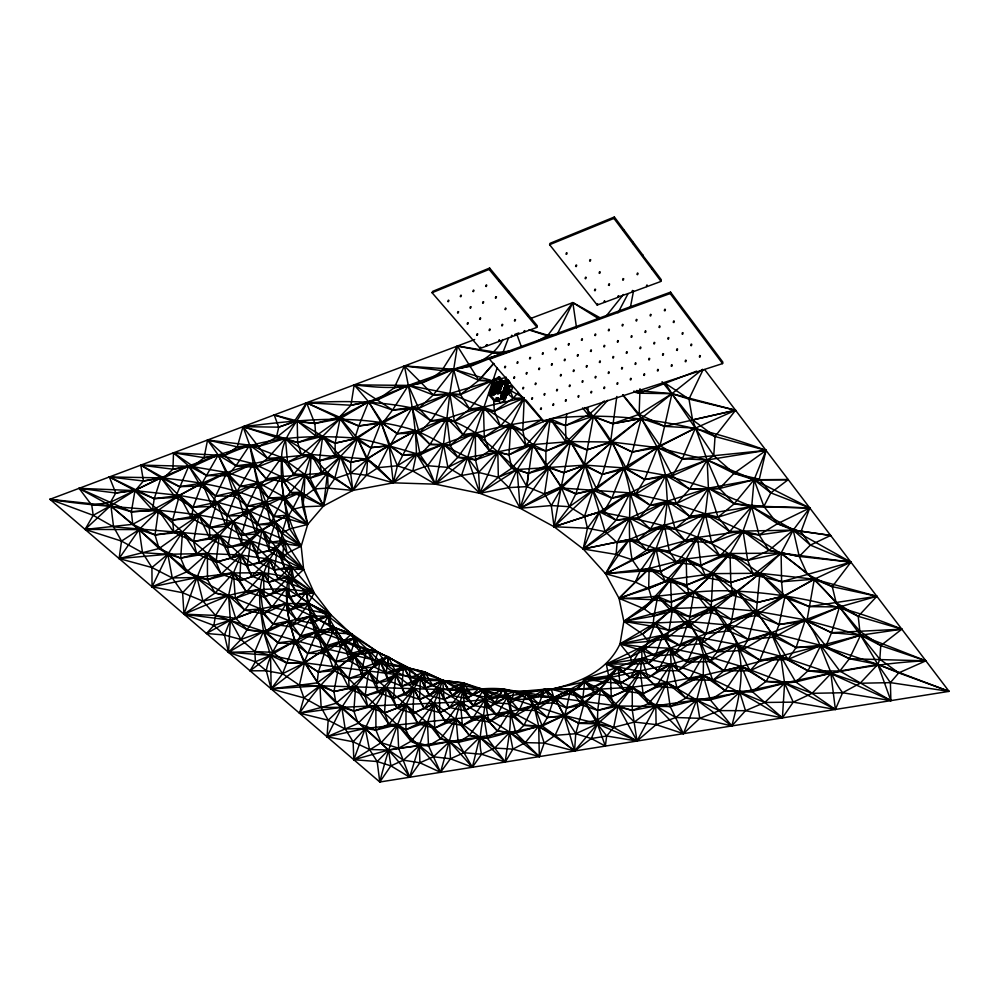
<?xml version="1.0" encoding="UTF-8"?>
<svg xmlns="http://www.w3.org/2000/svg" width="999" height="999" viewBox="0 0 999 999"><rect width="100%" height="100%" fill="white"/><g stroke="black" fill="none" stroke-linecap="round" stroke-linejoin="round"><path stroke-width="1.5" d="M507.817 380.669L507.367 379.732L507.992 380.582M702.572 369.305L671.94 393.681L639.123 414.335L640.009 388.736M506.568 379.608L506.231 378.621M506.443 379.233L506.755 378.621M474.662 339.548L49.95 499.3L379.795 782.005L949.05 691.358L850.898 562.125L814.31 579.208L756.305 611.126L727.309 624.962L670.179 648.264L617.981 667.057C599.65 695.379 570.079 714.972 538.698 726.161L525.312 742.632L512.899 749.125L505.282 762.012L494.717 748.076L395.691 674.837L379.932 661.288L330.819 614.647L314.198 592.931L303.659 569.48L291.258 566.445L269.231 559.103L240.971 555.032L207.417 553.533L167.807 554.27L142.532 552.709L121.516 541.096L113.574 526.86L110.489 502.247L115.759 492.994L109.353 476.96L143.444 480.994L163.686 477.897L172.939 469.205L173.514 452.822L224.55 455.532C265.634 435.751 312.799 434.827 357.455 438.236C378.646 442.732 399.45 448.676 420.192 454.845C458.404 435.539 500.237 424.862 542.619 419.88M500.749 385.464L501.573 385.152L500.949 385.189M524.15 399.55L522.789 430.332L525.861 445.392L545.891 451.098L570.454 441.558L611.95 442.045L657.429 447.627L707.142 459.977L754.07 479.757L809.764 507.954L850.898 562.125L832.267 586.663L836.151 602.634L860.589 635.214L879.819 659.228L898.738 672.889L949.05 691.358L890.396 682.629L860.127 683.254L780.818 656.318L737.062 644.617L698.351 637.3L662.986 635.089L620.017 643.88C607.454 671.003 578.896 683.179 551.298 689.198C515.059 694.342 478.384 690.521 443.281 680.531L304.52 662.837L254.845 651.585L228.534 652.347L224.438 635.014L213.848 625.436L183.978 614.16L182.617 592.719L172.29 577.934L167.807 554.27L110.577 505.769L79.083 488.336L134.965 490.621L179.433 495.429L216.92 502.172L248.726 510.651L275.412 522.215L301.174 546.191L303.659 569.48L293.793 578.433L291.596 584.652L297.64 594.842L308.466 603.109L330.819 614.647L329.395 625.898L332.455 632.792L343.444 641.37L355.806 646.615L377.972 652.072L409.215 668.106L443.281 680.531L460.202 690.646L471.965 695.017L487.899 697.377L498.876 696.49L513.711 691.92L544.517 689.285L577.11 689.56L592.132 687.787L605.394 682.105L610.551 677.434L671.141 664.073L703.596 655.082L771.153 632.779L839.497 606.98L876.86 596.291L814.31 579.208L759.889 573.264L712.986 573.638L670.541 579.457L619.03 598.314L605.544 573.726L583.229 548.988L554.07 526.748L520.142 508.266L479.782 493.306L435.352 484.165L393.281 482.829L352.872 490.409L328.097 488.124L314.548 488.923L304.021 496.703L302.734 506.855L307.704 524.425L301.174 546.191L287.088 553.221L282.105 558.616L284.815 568.968L293.793 578.433L314.198 592.931L308.466 603.109L308.928 609.752L317.632 619.218L329.395 625.898L351.66 633.903L377.972 652.072L409.215 668.106L424.687 671.965L443.281 680.531L463.274 682.904L564.185 715.509L613.686 727.384L637.037 741.033L656.093 724.612L675.848 717.519L696.703 699.962C773.426 688.761 848.114 664.023 925.873 660.839L860.589 635.214L805.331 619.88L756.305 611.126L712.674 607.205L672.664 608.466L623.863 621.378L620.017 643.88L630.594 656.917L631.868 664.023L622.439 671.827L608.628 675.873L584.115 679.07C569.005 709.09 528.471 694.53 503.234 689.06C484.777 686.8 466.558 691.758 448.189 689.884C432.892 687.474 419.717 679.27 409.215 668.106L325.849 648.751L295.704 640.571L263.486 631.331L215.547 615.421L183.978 614.16C195.804 581.43 205.207 544.979 233.067 521.703C252.272 504.795 276.91 498.264 301.111 492.27L323.539 505.931L352.872 490.409L366.496 475.262L378.009 467.657L397.39 465.771L412.787 471.016L435.352 484.165L461.501 475.524L478.596 472.452L498.326 477.247L508.916 487.599L520.142 508.266L551.311 505.544L569.405 506.705L584.577 516.133L587.437 528.221L583.229 548.988L616.108 554.457L632.205 559.752L640.097 571.253L660.714 571.49L686.226 558.941L730.044 553.521L781.106 553.084L850.898 562.125L781.593 581.768L753.471 574.75C713.973 532.317 653.846 522.539 599.562 511.863L554.07 526.748L551.311 505.544L544.567 493.968L526.81 486.625L508.916 487.599L479.782 493.306L461.501 475.524L447.927 467.382L427.572 465.709L412.787 471.016L393.281 482.829L366.496 475.262L350.661 473.251L334.702 478.633L328.097 488.124L323.539 505.931L307.704 524.425L289.747 528.933L281.968 533.179L280.819 543.144L287.088 553.221L303.659 569.48L284.815 568.968L274.313 569.905L259.765 562.837L247.315 565.759L230.344 558.391L216.084 562.125L196.766 553.896L182.48 532.005L158.454 510.152L134.965 490.621L109.353 476.96L163.686 477.897L179.583 486.675L200.549 485.939L226.985 472.502L253.359 463.686L281.606 457.48L311.101 454.495L367.644 459.065L378.009 467.657L393.281 482.829L416.408 453.858L443.444 444.28L450.149 445.504L475.349 432.804L497.227 367.769M498.638 389.185L497.689 388.848M949.05 691.358L877.809 664.41L839.834 671.041L795.728 681.967L784.59 683.254L752.247 691.608L739.735 692.157L710.277 699.887L696.703 699.962L670.179 706.53L618.081 706.031L554.457 697.527L503.234 689.06L439.31 689.447L299.413 685.189L282.555 673.726L266.296 670.766L255.407 661.775L228.534 652.347L230.357 620.192L228.584 595.579L233.454 572.964L240.971 555.032L250.687 540.896L262.088 529.72L287.512 515.084L307.704 524.425L301.111 492.27L304.97 474.6L311.101 454.495L322.677 436.326L340.06 418.731L368.594 401.81L408.404 385.402L453.546 369.218L511.413 350.811M496.353 382.929L492.37 380.769L449.837 393.581L412.162 407.405L381.019 422.352L357.455 438.236L335.127 443.181L322.677 436.326L297.677 442.495L285.427 438.524L258.991 446.303L207.555 440.01L218.194 454.97L236.938 491.346L248.726 510.651L262.088 529.72L291.258 566.445C277.572 607.467 295.754 652.572 319.88 685.764L341.808 707.317L388.549 750.037L403.459 760.177L419.917 762.786L440.509 772.327L450.462 758.765L463.986 752.734L481.53 754.22L494.717 748.076L512.899 749.125L539.323 756.593L544.205 743.081L555.094 735.351L575.749 733.716L591.321 738.536L605.332 746.091L606.693 736.013L613.686 727.384L634.365 722.052L656.093 724.612L683.391 733.653L699.775 718.331L719.342 710.614L745.504 710.689L782.417 717.881L784.59 683.254L780.818 656.318L771.153 632.779L756.305 611.126L736.8 591.208L712.986 573.638L686.226 558.941L629.395 539.485L583.229 548.988L599.562 511.863L630.069 492.882L665.671 475.312L707.142 459.977L766.046 450.399L809.764 507.954L800.973 531.818L810.389 545.104L850.898 562.125L799.25 556.431L769.018 550.362L743.019 531.093L705.356 513.861L667.332 501.186L630.069 492.882L561.625 488.036L544.567 493.968L520.142 508.266L517.132 469.53L550.187 418.743C623.651 410.015 697.302 424.762 766.046 450.399L759.302 479.17L770.816 492.869L809.764 507.954L793.231 530.107L781.106 553.084L759.889 573.264L733.004 595.354L711.051 601.236L689.435 596.016L670.541 579.457L649.138 568.468L605.544 573.726L616.108 554.457L629.395 539.485L664.397 525.187L675.112 528.733L685.314 540.846L711.638 542.757L743.019 531.093L793.231 530.107L830.669 535.452L810.389 545.104L799.25 556.431L769.018 550.362L747.689 560.327L720.004 556.081L697.564 537.462L656.043 548.688L646.54 550.287L632.205 559.752L605.544 573.726L635.352 582.042L648.676 588.498L652.097 599.675L644.143 608.841L623.863 621.378L619.03 598.314L649.138 568.468L664.397 525.187L667.332 501.186L665.671 475.312L657.429 447.627L639.123 414.335L612.674 423.726L588.386 415.01L582.579 407.917M703.084 369.755L688.973 399.076L692.582 419.867L707.142 459.977L708.416 488.161L705.356 513.861L697.564 537.462L686.226 558.941L657.679 596.615L623.863 621.378L655.169 622.964L670.179 648.264L671.141 664.073L666.695 682.579L655.806 705.831L637.037 741.033L597.414 723.838L579.145 723.388L564.185 715.509L542.282 726.011L509.64 732.367L449.587 741.558L428.509 745.729L419.343 745.529L388.549 750.037L369.48 749.475L353.134 741.782L327.048 736.787L328.172 720.217L321.178 707.454L319.88 685.764L304.52 662.837L286.438 662.861L270.542 655.319L228.534 652.347L240.921 639.485L260.339 608.978C257.093 583.354 266.096 558.041 284.565 540.197L265.697 502.01L258.516 482.804L253.359 463.686L249.7 445.229L243.032 426.673C300.162 419.905 359.39 412.637 415.309 430.606C436.251 438.561 454.27 453.134 475.499 459.965L497.839 451.898L532.754 444.58L570.454 441.558L586.888 449.912L611.962 442.045L671.94 393.681L735.564 410.252L715.047 436.501L713.761 455.706L733.99 473.389L754.07 479.757L788.273 479.62L770.816 492.869L763.873 506.393L751.71 506.63L689.822 516.446L675.112 528.733L650.349 529.07L629.645 518.069L616.058 520.192L599.562 511.863L554.07 526.748L561.288 486.588L532.754 444.58L510.814 424.675L483.429 407.192L449.837 393.569L408.404 385.402L354.183 384.865L350.961 405.232L339.41 417.132L314.872 423.476L294.33 421.403L274.201 414.935L278.721 427.16L276.386 437.487L258.991 446.303L237.3 446.878L207.555 440.01L204.083 457.667L193.207 466.371L172.939 469.205L140.809 465.122L143.444 480.994L135.901 489.822L110.577 505.769L93.194 515.322L85.09 529.42L121.516 541.096L139.123 529.595L158.454 510.152L179.433 495.429L202.322 483.104L226.985 472.502L258.516 482.804L284.141 497.015L307.704 524.425L286.838 518.656L273.901 516.383L263.399 506.805L258.516 482.804L281.181 476.623L327.51 472.789L352.872 490.409L367.644 459.065C413.973 425.986 468.781 408.579 524.213 398.014L497.839 451.898L479.782 493.306L467.582 457.642L475.349 432.804C425.075 401.461 363.973 399.425 306.556 402.784L294.33 421.403L278.721 427.16L243.032 426.673L237.3 446.878L224.55 455.532L204.083 457.667L173.514 452.822L188.774 465.984L227.347 516.008L226.024 526.261L241.383 535.089L255.906 534.053L275.412 522.215L281.968 533.179L301.174 546.191C286.501 519.143 279.62 488.199 281.606 457.48C281.843 435.964 299.3 421.865 306.556 402.784L350.961 405.232L377.497 399.85L408.404 385.402L421.778 383.129L453.546 369.218L470.279 366.383L502.647 353.309L508.603 337.712M510.951 390.821L524.225 398.014L494.343 411.138L483.429 407.192L462.937 434.64L450.149 445.504L429.932 444.43L419.318 432.917L415.309 430.606L389.148 445.766L370.579 447.689L357.455 438.236L340.534 456.468L327.51 472.789L323.539 505.931L304.021 496.703L301.111 492.27L281.181 476.623L253.359 463.686L227.497 475.749L206.818 475.611L193.207 466.371L140.809 465.122L161.039 477.797L219.268 535.689L240.971 555.032L263.524 572.739L273.851 592.157L289.073 597.327L297.64 594.842L314.198 592.931L288.848 576.972L263.524 572.739L233.454 572.964L215.11 593.006L183.978 614.16L230.357 620.192L247.49 630.007L263.486 631.331L278.134 642.819L295.442 643.98L307.63 653.334L323.326 653.508L335.764 661.663L349.65 661.001L362.187 668.081L374.375 667.095L386.263 672.901L403.509 666.87C443.456 693.206 485.876 715.496 525.312 742.632L544.205 743.081L574.55 750.986L575.749 733.716L584.49 701.935L570.566 689.585L551.298 689.198L538.661 696.553L528.758 699.35L512.3 699.325L498.876 696.49L463.274 682.904L442.782 680.419L424.687 671.965L403.509 666.87L388.324 656.705L289.46 620.953L228.584 595.579L186.538 571.952L167.807 554.27L159.078 548.538L139.123 529.595L110.577 505.769L49.95 499.3L93.194 515.322L113.574 526.86L219.268 535.689L250.687 540.896L277.335 549.263L303.659 569.48L284.565 540.197C211.751 504.72 127.972 512.412 49.95 499.3M584.952 407.542C608.154 430.557 624.575 460.551 630.069 492.882C630.182 515.197 627.559 537.712 632.205 559.752L656.043 548.688L676.773 562.649L700.923 565.359L720.004 556.081L730.044 553.521C759.115 570.666 785.202 592.682 805.331 619.88C823.213 641.57 825.811 670.541 842.594 692.744L890.871 700.611L890.396 682.629L877.809 664.41L860.589 635.214L859.864 631.268L858.216 616.333L876.86 596.291L832.267 586.663L814.31 579.208L781.593 581.768L759.889 573.264L730.793 582.504L706.118 577.534L700.923 565.359L686.226 558.941L649.138 568.468L619.03 598.314C658.566 598.738 697.177 588.423 736.8 591.208C793.693 593.793 849.287 607.442 901.835 629.17L880.756 645.604L879.819 659.228L877.809 664.41L860.127 683.254L842.594 692.744L812.137 693.318L741.433 666.495L703.596 655.082L670.179 648.264L641.745 646.915L620.017 643.88L655.169 622.964L694.068 591.558L712.986 573.638L730.044 553.521L743.019 531.093L751.71 506.63L754.07 479.757L766.046 450.399L704.695 369.593M366.496 475.262L367.644 459.065L357.455 438.236L339.41 417.132L306.556 402.784L314.872 423.476L315.771 436.026L335.127 443.181L357.455 438.236L366.621 458.928L378.009 467.657L389.148 445.766L381.019 422.352L368.594 401.81L354.183 384.865C383.841 388.224 417.619 391.87 441.858 370.567C465.334 369.58 491.121 361.513 502.909 339.535M616.108 554.457L617.095 542.594L629.645 518.069L667.332 501.186L708.416 488.161L754.07 479.757L788.273 479.62M506.118 380.482L505.993 381.318M566.72 413.648L565.496 425.549L566.046 442.207L586.888 449.912L610.589 441.895L641.221 418.419L664.572 426.361L695.354 428.146L715.047 436.501L766.046 450.399L733.99 473.389L719.542 488.523L689.597 489.173L665.671 475.312L623.975 467.932L585.152 465.122L517.132 469.53L511.8 468.219L497.839 451.898L475.349 432.804L462.924 434.64L446.903 418.244L449.837 393.581L457.405 346.029L502.647 353.321L493.219 352.922L457.405 346.029L441.858 370.567L404.395 365.971L394.155 387.924L377.497 399.85L350.961 405.232M842.594 692.744L835.389 709.452L784.59 683.254L764.847 702.459L745.504 710.689L731.805 725.948L719.342 710.614L696.703 699.962L655.806 705.831L632.33 710.451L618.081 706.031L597.739 710.389L582.167 705.132L566.633 707.891L553.271 702.784L553.733 697.302L551.298 689.198L582.38 697.539L595.392 693.743L611.276 696.74L624.725 691.133L643.094 693.618L656.031 686.475L677.035 688.011L689.26 679.62L712.786 680.294L724 670.829L860.589 635.214L901.835 629.17L858.216 616.333L839.497 606.98L809.265 606.605L782.966 596.828L759.889 573.264C724.3 603.533 682.379 624.475 641.745 646.915L641.932 658.528L640.347 671.415L632.205 687.237L632.33 710.451L637.037 741.033L606.693 736.013L591.321 738.536L574.55 750.986L555.094 735.351L538.698 726.161L523.951 725.349L513.361 716.895L496.865 715.421L488.349 707.754L473.189 705.544L466.146 698.526L452.734 695.691L448.189 689.884L443.281 680.531C423.813 681.031 402.197 679.108 387.375 664.997L388.324 656.705L374.687 661.151L361.65 653.621L355.806 646.615L351.66 633.903L328.072 616.221L263.524 572.739L239.785 580.756L221.116 574.138L207.417 553.533L182.48 532.005L173.701 532.13L155.02 534.915L139.123 529.595L85.09 529.42L110.577 505.769L131.356 511.775L158.454 510.152L172.602 520.042L191.646 518.319L198.714 515.384L216.92 502.172L236.938 491.346L258.516 482.804L268.669 498.101L283.903 499.85L301.111 492.27L302.734 506.855L292.27 509.54L286.838 518.656L289.747 528.933L301.174 546.191L280.819 543.144L268.856 542.507L255.906 534.053L248.726 510.651L227.347 516.008L212 506.393L193.032 507.255L175.474 497.352L161.039 477.797L143.444 480.994M636.475 390.547L671.94 393.681L688.973 399.076L735.564 410.252L695.354 428.146L657.429 447.627L632.28 452.023L611.95 442.045L585.152 465.122L561.625 488.036L520.142 508.266L526.81 486.625L532.754 444.58L525.849 445.392L508.978 454.807L489.572 450.686L475.349 432.804L457.804 457.355L447.927 467.382L435.352 484.165L416.408 453.858C415.996 424.188 410.439 394.93 404.395 365.971L453.546 369.218L492.37 380.769L495.829 383.691M394.155 387.924L408.404 385.402L433.316 394.942L449.837 393.581L454.395 421.466L462.937 434.64L484.29 437.137L500.437 426.186L510.826 424.687L525.861 445.392L550.187 418.743L570.454 441.558L548.476 467.682L526.81 486.625L528.321 473.376L545.879 465.796L570.454 441.558L607.754 400.274M616.82 396.478L610.589 441.895L632.28 452.023L660.014 445.666L695.354 428.146L713.761 455.706L766.046 450.399M759.302 479.17L733.99 473.389L707.142 459.977L682.354 458.803L660.014 445.666L641.221 418.419L612.674 423.726L593.456 416.171L565.496 425.549L550.187 418.743L545.891 451.098L545.891 465.796L548.476 467.682L563.661 472.702L585.152 465.122L602.347 474.313L626.423 468.631L660.014 445.666L664.56 426.361M443.281 680.531L432.817 685.564L425.124 688.074L412.362 683.691L410.139 677.634L409.215 668.106L387.375 664.997L377.972 652.072L355.582 637.812L286.376 603.558L260.177 589.435L233.454 572.964L196.99 577.522L172.29 577.934L151.935 567.519L119.106 558.566L121.516 541.096M478.796 688.673L483.991 689.385C488.536 711.251 475.999 732.492 481.53 754.22L505.282 762.012C507.817 738.398 516.333 710.938 503.234 689.06L487.899 697.377L478.796 688.673L471.965 695.017L466.146 698.526L462.812 689.447L463.274 682.904L448.189 689.884L442.782 680.419L425.124 688.074L420.329 677.647L424.687 671.965L432.817 685.564L442.782 680.419C488.049 701.298 535.164 719.63 574.55 750.986L597.414 723.838L618.081 706.031L632.205 687.237L666.695 682.579L703.234 675.386L741.433 666.495L749.924 670.779L766.033 681.455L784.59 683.254L793.231 702.135L835.389 709.452L830.893 673.651L808.004 670.816L780.818 656.318L759.814 660.189L749.924 670.779L724 670.829L709.477 661.575L703.596 655.082L698.351 637.3L688.398 621.49L657.679 596.615L652.097 599.675L619.03 598.314L648.676 588.498L670.541 579.457L686.788 584.989L706.118 577.534L712.986 573.638L730.793 582.504L759.889 573.264L755.993 615.484L779.058 624.512L806.842 621.166L839.497 606.98L859.864 631.268L880.756 645.604L925.873 660.839L898.738 672.889L890.396 682.629M213.848 625.436L235.752 618.393L244.68 610.139L260.339 608.978L263.299 613.786L273.251 624.2L290.197 626.71L300.512 635.976L315.834 637.474L326.548 645.741L340.222 646.59L343.444 641.37L351.66 633.903L334.84 627.672L317.033 631.405L295.704 640.571L272.939 652.322L254.845 651.585L240.921 639.485L224.438 635.014L206.493 633.478L213.848 625.436L215.547 615.421L228.584 595.579C256.693 587.499 285.776 587.2 314.198 592.931L291.258 566.445L274.313 569.905L269.231 559.103L250.687 540.896L233.067 521.703L216.92 502.172L193.032 507.255L179.433 495.429L154.246 498.663L134.965 490.621L115.759 492.994L79.083 488.336L91.796 505.269L93.194 515.322M858.216 616.333L836.151 602.634L814.31 579.208L781.106 553.084L747.689 560.327L730.044 553.521L706.118 577.534L686.226 558.941L676.773 562.649L660.714 571.49L649.138 568.468L648.676 588.498L670.541 579.457C699.999 591.595 725.336 614.635 737.062 644.617C745.754 671.503 738.748 699.55 731.805 725.948L699.775 718.331L675.848 717.519L655.806 705.831L648.538 703.571L643.094 693.618L632.205 687.237L600.411 689.085L544.517 689.285L526.848 693.131L513.711 691.92L512.3 699.325L509.015 703.858L495.042 702.747L487.899 697.377L483.991 689.385L471.965 695.017L463.274 682.904L452.734 695.691L444.006 699.462L429.632 695.554L419.617 699.475L404.995 694.592L393.444 698.338L378.309 692.357L365.11 695.791L349.225 688.561L333.928 691.558L319.88 685.764L271.166 688.885L266.296 670.766C269.343 652.272 282.517 638.086 289.46 620.953L311.176 616.021L328.072 616.221L330.819 614.647L269.231 559.103L247.315 565.759L240.971 555.032L216.084 562.125L207.417 553.533L196.766 553.896L180.682 558.116L167.807 554.27L119.106 558.566L139.123 529.595L142.532 552.709L151.935 567.519L152.048 586.8L182.617 592.719L202.984 601.136L215.547 615.421L235.752 618.393L260.339 608.978L286.376 603.558L308.566 603.521L330.819 614.647L317.632 619.218L311.526 623.164L296.74 620.204L288.199 611.026L286.376 603.558L271.878 607.217L263.299 613.786L244.68 610.139L228.584 595.579L215.11 593.006L167.807 554.27L151.935 567.519M630.419 307.168L633.553 290.821M830.669 535.452L793.231 530.107L759.103 534.927L743.019 531.093L697.564 537.462L685.314 540.846L664.397 525.187L637.924 540.359L617.095 542.594L605.182 531.655L587.437 528.221L554.07 526.748L569.405 506.705L623.975 467.932L657.429 447.627L682.354 458.803L713.761 455.706L707.142 459.977L672.352 475.799L665.671 475.312L635.539 494.28L611.85 498.101L596.565 488.823L585.152 465.122L570.454 441.558L566.033 442.207L545.891 451.098L532.754 444.58L508.978 454.807L497.839 451.898L467.582 457.642L435.352 484.165L443.444 444.28L446.903 418.244L454.395 421.466L483.429 407.192L500.437 426.186L522.789 430.332L548.813 419.318M412.787 471.016L416.408 453.858L402.535 455.107L389.148 445.766L366.621 458.928L350.786 462.275L335.152 455.382L322.677 436.326L297.202 420.941L274.201 414.935M639.123 414.335L664.572 426.361L671.94 393.681L665.234 383.291L639.51 393.219L633.766 392.07M479.782 493.306L498.326 477.247L511.8 468.219L532.754 444.58L545.891 465.796L563.661 472.702L585.152 465.122L575.861 493.868L569.405 506.705L561.625 488.036L548.476 467.682L528.309 473.376L517.132 469.53L479.782 493.306L478.596 472.452L467.582 457.642L457.804 457.355L450.149 445.504L446.903 418.244L419.318 432.917L397.377 433.691L381.019 422.352L366.621 458.928L393.281 482.829L397.39 465.771L415.309 430.606L429.932 444.43L443.444 444.28L457.804 457.355L475.499 459.965L489.572 450.686L510.814 424.675L522.789 430.332L542.245 419.393L527.222 401.573M506.293 394.543L506.605 395.504M506.855 395.379L506.543 394.493M731.805 725.948L696.703 699.962L685.851 698.151L677.035 688.011L666.695 682.579L648.538 703.571L632.33 710.451L613.786 705.831L611.276 696.74L600.411 689.085L582.167 705.132L584.577 681.842L584.115 679.07L605.394 682.105L608.628 675.873L606.318 664.023L641.932 658.528L658.029 670.591L678.134 670.716L687.175 662.175L703.596 655.082L703.234 675.386L696.703 699.962L683.391 733.653L655.806 705.831L632.205 687.237L610.551 677.434L584.577 681.842L554.457 697.527L533.953 705.232L496.865 715.421L485.039 699.637L473.189 705.544L462.812 689.447L452.734 695.691L442.782 680.419L439.31 689.447L429.632 695.554L420.329 677.647L412.362 683.691L401.898 686.188L388.249 680.631L386.263 672.901L388.324 656.705C367.382 667.307 354.333 688.323 341.808 707.317L345.192 728.933L353.134 741.782L353.808 759.715L377.172 761.525L390.884 765.846L409.665 777.247L419.917 762.786L433.466 756.792L450.462 758.765L472.365 767.257L479.72 737.274L487.4 738.261L509.64 732.367L515.846 733.079L538.698 726.161L533.953 705.232L526.848 693.131L485.039 699.637L460.414 701.947L341.808 707.317L321.178 707.454L299.513 713.186L303.908 697.889L299.413 685.189L304.52 662.837L325.849 648.751L342.819 640.534L355.582 637.812L361.65 653.621L377.972 652.072L374.687 661.151L374.375 667.095L388.324 656.705L395.654 671.553L409.215 668.106M722.552 363.586L722.901 362.187L670.554 292.158L489.997 357.879L489.498 359.203L543.331 421.528L722.552 363.586L670.154 293.544L670.554 292.158M422.664 679.957L424.687 671.965L410.139 677.634L403.509 666.87L395.654 671.553L386.263 672.901L379.932 661.288L362.187 668.081L362.412 676.498L376.348 683.104L388.249 680.631L395.691 674.837L403.509 666.87L412.362 683.691L424.687 671.965L425.124 688.074L429.632 695.554L442.782 680.419L444.006 699.462L449.6 707.529L464.972 710.701L472.065 719.305L488.836 721.852L510.039 711.263L523.951 725.349L542.282 726.011L555.094 735.351L564.185 715.509L554.457 697.527L544.517 689.285L528.758 699.35L513.711 691.92M700.012 357.08L700.374 355.681M699.375 356.893L699.737 355.494M685.177 361.576L685.551 360.177M685.826 361.75L686.188 360.364M690.759 345.529L691.133 344.131M691.408 345.716L691.783 344.318M622.614 394.817L641.221 418.419L632.28 452.023L626.423 468.631L644.68 479.52L672.352 475.799L689.597 489.173L719.542 488.523L754.07 479.757L770.816 492.869M682.055 334.028L682.429 332.63M682.704 334.215L683.079 332.817M671.178 366.183L671.553 364.81M671.815 366.371L672.19 364.985M676.548 350.299L676.922 348.913M677.197 350.487L677.572 349.101M119.106 558.566L159.078 548.538L180.682 558.116L207.417 553.533L233.454 572.964L246.416 591.995L264.086 597.065L273.851 592.157L286.101 588.573L289.073 597.327L306.318 592.295L308.566 603.521L317.632 619.218L328.072 616.221C342.732 643.568 362.674 667.732 386.213 687.911L375.874 705.469L365.272 728.458L369.48 749.475L377.172 761.525L379.795 782.005C388.811 745.729 401.111 709.877 420.329 677.647L401.898 686.188L404.995 694.592L413.848 688.948L424.15 708.453L439.81 712.624L460.414 701.947L462.812 689.447L444.006 699.462L439.31 689.447L419.617 699.475L420.329 677.647L404.995 694.592L395.691 674.837L376.348 683.104L378.309 692.357L386.213 687.911L395.691 674.837L401.898 686.188L403.509 666.87L388.249 680.631L379.932 661.288L362.412 676.498L348.626 678.533L334.278 670.691L318.369 672.052L304.058 662.724L295.704 640.571L278.134 642.819L266.233 632.292L263.486 631.331L240.921 639.485L230.357 620.192L206.493 633.478M663.161 355.207L663.548 353.821M667.819 338.911L668.206 337.512M668.468 339.098L668.855 337.699M673.251 322.39L673.638 321.004M673.9 322.577L674.288 321.191M657.354 370.741L657.729 369.368M657.979 370.929L658.366 369.555M662.524 355.02L662.911 353.634M664.997 310.814L665.396 309.428M643.693 375.249L644.093 373.876M648.676 359.677L649.063 358.304M644.33 375.437L644.717 374.063M653.771 343.718L654.158 342.345M649.313 359.865L649.7 358.479M658.99 327.385L659.377 325.986M654.407 343.906L654.807 342.532M664.335 310.627L664.735 309.24M659.64 327.572L660.027 326.186M640.534 348.663L640.933 347.29M645.554 332.492L645.966 331.106M650.711 315.909L651.111 314.523M630.219 379.695L630.619 378.321M635.002 364.273L635.401 362.899M630.844 379.87L631.243 378.509M639.897 348.476L640.297 347.103M644.917 332.305L645.317 330.919M635.626 364.46L636.026 363.087M650.049 315.721L650.461 314.335M314.198 592.931L278.122 578.808L269.231 559.103L259.765 562.837L257.267 553.034L250.687 540.896L242.095 545.129L227.56 547.452L210.14 538.911L209.291 527.784L198.714 515.384L182.48 532.005L167.807 554.27L152.048 586.8L186.538 571.952L207.417 553.533L207.467 579.732L215.11 593.006L235.352 598.376L246.416 591.995L260.177 589.435L264.086 597.065L271.878 607.217L288.199 611.026L295.542 605.869L308.566 603.521C321.541 679.545 400.262 713.498 440.509 772.327L460.414 701.947L439.81 712.624L434.078 703.583L439.31 689.447L449.6 707.529L462.812 689.447L464.972 710.701L485.039 699.637L488.349 707.754L507.554 696.59L519.193 710.264L535.139 710.414L547.377 717.507L564.435 716.221L579.145 723.388L597.015 720.341L618.081 706.031L634.365 722.052L655.806 705.831L656.093 724.612M616.907 384.078L617.32 382.717M621.503 368.806L621.902 367.445M626.198 353.171L626.61 351.798M631.018 337.163L631.43 335.776M635.951 320.741L636.363 319.368M646.765 285.14L646.241 286.888L632.492 291.983L632.904 290.597M617.532 384.265L617.931 382.904M622.127 368.993L622.539 367.632M626.835 353.359L627.247 351.985M631.668 337.337L632.067 335.964M636.613 320.929L637.012 319.555M647.24 285.277L646.828 286.663L660.764 281.506L661.288 279.757L652.459 267.944L652.047 269.343L660.876 281.144M604.383 388.599L604.795 387.237M224.438 635.014L230.357 620.192L260.339 608.978L263.486 631.331L270.542 655.319L271.166 688.885L303.908 697.889L319.88 685.764C347.565 718.556 386.725 739.972 409.665 777.247L419.343 745.529L434.078 703.583L445.629 722.052L462.4 725.524L483.753 715.696L510.039 711.263L513.361 716.895L533.953 705.232L547.377 717.507L564.185 715.509L575.749 733.716L597.414 723.838L597.739 710.389L600.411 689.085L584.577 681.842L551.298 689.198M636.975 274.5L637.399 273.102M632.442 290.459L631.917 292.195L618.044 297.065M643.156 255.507L642.732 256.893L651.673 268.843L652.085 267.445L642.819 255.482M622.04 325.699L622.464 324.325M617.307 341.945L617.732 340.584M637.649 274.688L638.061 273.301M612.687 357.804L613.099 356.443M608.179 373.289L608.591 371.928M603.758 388.411L604.17 387.063M622.689 325.886L623.114 324.513M617.944 342.133L618.369 340.759M613.311 357.992L613.736 356.631M608.791 373.476L609.215 372.115M608.316 330.594L608.741 329.233M603.771 346.678L604.195 345.317M608.953 330.781L609.378 329.42M599.338 362.387L599.762 361.026M604.407 346.865L604.832 345.504M595.017 377.722L595.429 376.361M599.962 362.562L600.387 361.201M590.784 392.694L591.196 391.346M595.629 377.897L596.053 376.548M591.396 392.882L591.808 391.521M622.627 279.92L623.051 278.534M618.306 295.704L617.782 297.427L604.383 302.397L604.82 301.024M623.289 280.107L623.713 278.721M618.344 297.227L618.768 295.841M505.407 393.681L504.495 398.201M582.017 382.093L582.442 380.744M586.788 367.083L587.212 365.734M577.959 396.928L578.384 395.579M582.629 382.267L583.054 380.919M578.571 397.103L578.995 395.754M609.128 285.464L609.565 284.078M604.358 300.886L603.833 302.597L597.202 305.057L549.612 244.68L550.099 243.306L614.373 216.995L623.826 229.645L623.388 231.044L613.923 218.394L614.373 216.995M594.755 335.427L595.192 334.066M590.409 351.361L590.834 350M595.392 335.614L595.829 334.253M586.163 366.908L586.588 365.547M591.033 351.536L591.47 350.174M608.466 285.277L608.903 283.891M569.78 386.588L570.217 385.239M565.297 401.099L565.721 399.762M565.896 401.273L566.333 399.937M597.202 305.057L597.639 303.684M581.381 340.197L581.818 338.848M582.005 340.384L582.454 339.023M577.21 355.969L577.647 354.608M577.834 356.156L578.271 354.795M573.151 371.366L573.588 370.017M573.763 371.541L574.2 370.192M569.18 386.401L569.605 385.065M599.75 273.364L600.199 271.978M594.492 290.559L594.942 289.173M595.142 290.746L595.591 289.373M553.384 405.407L553.821 404.071M599.088 273.164L599.537 271.79M564.185 360.527L564.635 359.178M564.81 360.701L565.247 359.353M560.289 375.774L560.739 374.425M560.914 375.949L561.351 374.6M556.493 390.671L556.93 389.335M557.105 390.846L557.542 389.51M552.784 405.232L553.221 403.896M568.169 344.917L568.618 343.556M543.331 421.528L543.768 420.192M568.793 345.092L569.243 343.743M590.259 261.114L590.721 259.74M541.021 409.478L541.458 408.154M585.089 278.559L585.551 277.185M585.751 278.758L586.213 277.385M551.935 365.197L552.385 363.861M543.968 394.88L544.418 393.544M544.567 395.055L545.017 393.718M589.597 260.926L590.047 259.553M540.422 409.303L540.859 407.979M555.119 349.563L555.581 348.214M555.744 349.75L556.206 348.389M551.323 365.022L551.773 363.673M461.501 475.524L467.582 457.642L447.927 467.382L443.444 444.28L427.572 465.709L435.352 484.165M535.064 384.428L535.514 383.092M575.586 266.433L576.048 265.06M535.664 384.603L536.126 383.266M576.248 266.621L576.71 265.247M531.593 399.038L532.042 397.714M532.192 399.213L532.642 397.889M542.245 354.158L542.707 352.809M542.869 354.333L543.319 352.984M538.611 369.468L539.073 368.119M539.223 369.642L539.685 368.306M522.677 388.673L523.139 387.337M523.276 388.848L523.738 387.512M529.52 358.691L529.994 357.355M565.958 254.158L566.445 252.784M530.144 358.866L530.606 357.53M566.633 254.345L567.107 252.984M526.061 373.851L526.523 372.515M526.673 374.026L527.135 372.689M508.866 392.008L511.263 391.183L512.412 387.924L510.464 385.664L507.405 386.725L506.943 388.074M506.118 390.971L505.744 391.758L506.268 389.985L509.315 388.936L510.464 385.664M496.128 384.24L495.329 383.316L492.757 384.215L488.898 394.892L494.817 401.635L504.52 398.326L507.929 388.698L498.838 378.321L499.425 376.685L503.558 381.868M516.958 363.161L517.432 361.838M517.569 363.349L518.044 362.013M498.401 400.412L500.362 402.647L504.557 401.223L507.667 392.42M513.661 378.184L514.135 376.86M514.273 378.359L514.735 377.035M501.111 397.427L502.622 396.903L500.661 395.891L501.211 397.115M524.837 330.706L524.363 332.055L536.75 327.46L537.3 325.786L528.321 314.91L527.834 316.258L536.825 327.135M502.572 393.956L505.307 385.801L502.31 393.656M502.859 393.856L505.332 386.188M505.032 388.736L504.308 387.45L503.259 390.547M508.054 380.02L509.802 382.742L505.169 384.54L503.459 382.155L508.229 379.957M505.756 387.537L503.409 388.112M503.496 394.605L505.319 390.047M499.962 390.534L502.734 382.767L500.137 389.335M502.909 381.818L504.745 381.056L506.131 377.16M497.814 397.714L496.116 397.827L496.878 398.876L498.389 398.351L497.839 397.652M500.187 390.859L502.722 383.179M505.169 384.54L509.702 383.029L507.667 380.681M524.4 330.582L523.851 332.242L511.613 336.775L512.1 335.439M496.378 391.995L497.402 387.562L497.065 386.8L495.966 387.187L496.665 385.227M504.557 367.595L505.032 366.258M505.169 367.769L505.644 366.433M497.989 393.531L496.803 392.507L497.152 391.521M496.053 391.62L495.679 390.497L497.714 389.797L499.388 385.127L498.888 384.278L500.462 383.117L501.148 384.228L499.6 385.377L498.888 384.278M493.981 389.248L493.369 388.561L492.107 392.058L497.939 390.035L500.462 383.117M499.575 383.429L500.112 383.978L501.061 381.306L502.035 382.167A1.548 0.737 -41.5 0 1 502.847 382.842L499.413 392.47L490.771 395.442M496.803 392.507L498.314 391.983L502.047 381.918A1.548 0.737 -41.5 0 0 501.236 381.243M496.878 398.876L497.152 398.077M498.301 383.404L497.14 382.068L495.229 382.742L493.706 386.963L494.343 389.198M493.918 387.212L492.869 387.724L492.195 386.613L493.768 385.464L494.305 386.151L495.329 383.316M498.813 383.441L494.967 379.021L497.852 377.709M494.667 394.031C492.769 395.379 494.58 396.416 492.569 393.968L493.806 390.534M495.005 387.375L495.754 385.277M496.041 385.114L497.14 382.068M492.994 393.057L491.97 391.783L494.006 391.084L496.166 385.077M496.253 385.364L497.24 382.642L499.15 381.98L499.95 382.904M492.569 393.968L494.43 392.457L491.483 393.469L492.032 394.093M496.241 391.833L494.942 391.358L495.966 387.187M499.001 383.229L498.039 383.566L496.503 389.847M495.304 391.87L499.05 381.406L500.974 380.731L499.163 384.603M498.176 384.69L499.15 381.98M514.41 320.829L514.897 319.48M495.254 382.729L493.156 380.319L493.743 378.696L495.017 378.521M515.047 321.004L515.534 319.668M494.967 379.021L497.927 382.142M511.663 335.314L511.113 336.963L499.025 341.446L499.512 340.11M491.97 391.783L493.706 386.963M491.483 393.469L493.768 385.464M494.243 385.851L495.005 384.627M502.285 325.824L502.772 324.488M499.075 339.985L498.526 341.633L486.6 346.054L487.087 344.717M505.282 762.012L479.72 737.274L458.141 742.407L449.587 741.558L398.638 748.226L388.549 750.037L353.808 759.715L365.272 728.458L483.753 715.696L497.44 731.056L515.846 733.079L539.323 756.593L538.698 726.161L544.205 743.081M504.932 309.465L505.419 308.129M505.556 309.653L506.056 308.304M501.66 325.649L502.147 324.313M489.685 330.582L490.184 329.258M486.163 345.929L486.65 344.593M486.6 344.905L486.101 346.228L480.194 348.426L432.08 292.719L432.629 291.396L489.622 268.057L499.225 279.683L498.713 281.031L489.11 269.405L489.622 268.057M480.194 348.426L480.694 347.103M489.06 330.407L489.56 329.071M495.342 297.977L495.841 296.641M495.966 298.164L496.478 296.815M477.247 335.289L477.747 333.953M479.557 319.243L480.069 317.907M480.182 319.43L480.694 318.094M476.635 335.102L477.135 333.778M482.567 302.997L483.079 301.661M483.191 303.184L483.703 301.848M485.639 286.363L486.151 285.027M486.276 286.551L486.788 285.202M467.12 324.038L467.632 322.714M467.732 324.225L468.256 322.889M469.955 307.954L470.467 306.631M470.579 308.142L471.091 306.805M472.852 291.483L473.376 290.147M473.489 291.671L474.013 290.334M457.505 312.849L458.029 311.526M458.116 313.037L458.641 311.713M460.227 296.541L460.764 295.217M460.864 296.728L461.388 295.392M504.12 397.327L505.494 392.157L506.843 390.459L506.318 391.121M505.494 396.79L505.806 397.752M460.202 690.646L463.274 682.904L466.146 698.526L483.991 689.385L495.042 702.747L507.554 696.59L513.361 716.895L519.193 710.264L526.848 693.131L539.023 703.945L553.271 702.784L570.566 689.585L582.38 697.539L600.411 689.085L618.081 706.031L637.037 741.033M447.777 301.536L448.314 300.212M448.401 301.723L448.938 300.399M591.321 738.536L597.414 723.838L584.49 701.935L566.633 707.891L564.435 716.221L554.457 697.527L539.023 703.945L535.139 710.414L526.848 693.131L512.3 699.325L503.234 689.06L495.042 702.747L488.349 707.754L483.991 689.385L473.189 705.544L464.972 710.701L460.414 701.947L445.629 722.052L434.702 728.134L417.882 723.701L405.931 729.682L388.773 724.2L375.874 705.469L367.794 706.543L353.833 711.051L341.808 707.317L299.513 713.186C317.207 687.712 337.974 662.05 366.933 649.05L377.972 652.072M635.352 582.042L640.097 571.253L656.043 548.688L669.342 551.261L697.564 537.462L711.638 542.757L720.004 556.081L743.019 531.093C779.595 550.087 813.636 574.637 839.497 606.98L831.555 632.679L825.948 646.241L796.103 647.527L774.4 637.125L771.153 632.779L727.309 624.962L688.398 621.49L655.169 622.964L642.569 634.015L620.017 643.88L643.019 650.849L655.207 655.906L674.05 654.457L698.351 637.3L717.369 651.86L741.733 650.461L771.153 632.779L820.791 645.379L877.809 664.41L898.738 672.889M508.916 487.599L517.132 469.53L497.839 451.898L489.572 450.686L475.349 432.804L475.499 459.965L478.596 472.452L497.839 451.898L498.326 477.247L517.132 469.53L526.81 486.625M497.639 400.237L497.952 401.198M557.28 334.19L572.852 302.61L600.711 318.144M440.509 772.327L433.466 756.792L419.343 745.529L411.051 741.246L405.931 729.682L397.552 724.65L375.924 730.094L365.272 728.458L327.048 736.787L341.808 707.317L328.172 720.217L299.513 713.186M618.006 312.799L627.984 293.831M498.876 696.49L503.234 689.06L509.015 703.858L519.193 710.264L533.953 705.232L542.282 726.011L547.377 717.507L554.457 697.527L566.633 707.891L570.566 689.585L553.733 697.302L544.517 689.285L538.661 696.553M266.296 670.766L250.062 670.816L255.407 661.775L254.845 651.585L263.486 631.331L289.46 620.953L300.512 635.976L295.442 643.98L289.46 620.953L273.251 624.2L266.233 632.292L247.49 630.007L235.752 618.393L228.584 595.579L202.984 601.136L196.99 577.522L152.048 586.8M551.311 505.544L561.625 488.036L575.861 493.868L593.031 490.259L596.565 488.823L623.975 467.932L626.423 468.631L611.962 442.045L610.589 441.895L593.456 416.171L588.386 415.01L565.496 425.549L545.154 420.167M504.707 398.114L504.408 397.177M506.031 397.664L505.769 396.753M505.506 395.879L505.194 394.942M493.756 387.412L493.081 387.05L493.956 386.875M379.795 782.005L390.884 765.846L403.459 760.177L419.343 745.529L419.917 762.786M782.417 717.881L764.847 702.459L739.735 692.157L725.137 690.596L712.786 680.294L703.234 675.386L689.26 679.62L671.141 664.073L648.026 678.034L630.307 677.447L622.439 671.827L606.318 664.023L631.868 664.023L641.932 658.528C693.019 665.596 739.497 690.484 782.417 717.881L793.231 702.135L812.137 693.318L830.893 673.651L890.871 700.611L877.809 664.41L849.387 658.741L820.791 645.379L796.103 647.527L771.153 632.779L748.151 639.447L728.533 630.906L705.881 633.791L688.136 626.972L672.664 608.466L653.97 615.971L623.863 621.378L642.569 634.015L648.339 641.47L665.846 639.01L688.398 621.49L705.881 633.791L727.309 624.962L748.151 639.447L774.4 637.125L805.331 619.88L831.555 632.679L860.589 635.214L880.756 645.604M901.835 629.17L831.555 632.679L806.842 621.166L785.127 595.741L757.267 602.484L736.8 591.208L733.004 595.354L712.986 573.638L686.788 584.989L665.421 581.48L649.138 568.468L640.097 571.253L605.544 573.726L629.395 539.485L637.924 540.359L646.54 550.287L669.342 551.261L685.314 540.846L705.356 513.861L718.044 517.17L751.71 506.63L809.764 507.954L777.447 523.726L759.103 534.927L729.695 531.505L705.356 513.861L650.349 529.07L637.924 540.359L629.645 518.069L605.182 531.655L583.229 548.988L629.395 539.485L646.54 550.287L664.397 525.187L669.342 551.261L676.773 562.649L697.564 537.462L700.923 565.359L730.044 553.521L730.793 582.504L733.004 595.354L757.267 602.484L785.127 595.741L809.265 606.605L876.86 596.291M520.142 508.266L548.476 467.682L544.567 493.968L561.288 486.588L585.152 465.122L605.182 531.655L616.058 520.192L630.069 492.882L635.539 494.28L650.187 505.307L676.473 503.621L708.416 488.161L751.71 506.63L850.898 562.125M472.365 767.257L463.986 752.734L449.587 741.558L440.497 738.773L434.702 728.134L427.422 722.015L417.882 723.701L413.024 713.411L406.081 704.62L384.528 712.949L367.794 706.543L355.619 686.525L349.225 688.561L348.626 678.533L338.536 667.469L334.278 670.691L335.764 661.663L325.849 648.751L307.63 653.334L295.704 640.571L282.555 673.726L271.166 688.885L317.095 682.854L333.928 691.558L355.619 686.525L365.11 695.791L386.213 687.911L449.587 741.558L472.365 767.257L481.53 754.22M498.164 401.136L497.852 400.174M587.437 528.221L599.562 511.863L604.083 511.201L630.069 492.882L650.187 505.307L667.332 501.186L676.473 503.621L689.822 516.446L718.044 517.17L734.24 503.796L754.07 479.757L763.873 506.393L777.447 523.726L793.231 530.107L810.389 545.104M537.162 341.321L547.877 335.252L572.852 302.61L599.075 318.981M330.819 614.647L308.928 609.752L306.318 592.295L295.542 605.869L289.073 597.327L288.848 576.972L278.122 578.808L268.057 582.355L251.748 576.211L240.971 555.032L230.344 558.391L219.268 535.689L193.544 541.608L173.701 532.13L158.454 510.152L131.356 511.775L79.083 488.336M606.231 316.021L623.413 294.48M505.956 392.732L507.142 392.045L506.843 390.459M492.869 387.724L494.305 386.151M441.858 370.567L453.546 369.218L478.858 380.357L493.731 363.461L478.858 380.357L460.452 394.593L433.316 394.942L418.693 408.416L392.557 410.027L368.594 401.81L339.41 417.132L358.766 425.986L382.654 423.039L412.162 407.405L418.693 408.416L449.837 393.581L460.452 394.593L492.37 380.769L492.769 386.85M518.294 392.495L513.136 398.239L494.343 411.138L469.667 408.978L449.837 393.569L430.769 420.841L419.318 432.917L412.162 407.405L392.557 410.027L354.183 384.865M353.134 741.782L365.272 728.458L345.192 728.933L327.048 736.787M182.617 592.719L196.99 577.522L207.467 579.732L233.454 572.964L239.785 580.756L246.416 591.995L263.524 572.739L273.851 592.157L288.848 576.972L297.64 594.842L306.318 592.295M577.11 689.56L584.577 681.842L592.132 687.787L595.392 693.743L600.411 689.085L613.786 705.831L618.081 706.031L613.686 727.384L597.015 720.341L584.49 701.935L564.435 716.221L564.185 715.509L574.55 750.986M377.172 761.525L388.549 750.037L390.884 765.846M608.628 675.873L617.981 667.057L640.347 671.415L666.695 682.579L696.703 699.962L699.775 718.331M554.07 526.748L593.031 490.259L611.85 498.101L630.069 492.882L638.698 518.231L650.349 529.07L667.332 501.186L689.822 516.446L708.416 488.161L734.24 503.796L751.71 506.63L777.447 523.726L800.973 531.818M619.03 598.314L644.143 608.841L657.679 596.615L671.066 602.072L689.435 596.016L712.986 573.638L710.913 612.524L731.73 619.592L755.993 615.484L785.127 595.741L779.058 624.512L774.4 637.125L756.305 611.126L731.73 619.592L712.674 607.205L690.059 616.932L671.715 611.475L657.679 596.615L653.97 615.971L652.984 626.385L642.569 634.015M835.389 709.452L795.728 681.967L766.033 681.455L741.433 666.495L725.137 690.596L710.277 699.887L685.851 698.151L666.695 682.579L656.031 686.475L640.347 671.415L630.307 677.447L617.981 667.057L606.318 664.023L630.594 656.917L641.745 646.915L655.207 655.906L670.179 648.264L687.175 662.175L709.477 661.575L737.062 644.617L759.814 660.189L787.974 659.465L820.791 645.379L825.948 646.241L849.387 658.741L925.873 660.839M604.32 400.961L588.386 415.01L587.912 407.592M271.166 688.885L304.52 662.837L318.369 672.052L338.536 667.469L349.225 688.561L368.643 671.465L376.348 683.104L379.932 661.288L374.375 667.095L366.933 649.05L350.674 653.558L340.222 646.59L334.84 627.672L320.092 630.968L315.834 637.474L311.176 616.021L296.74 620.204L290.197 626.71L286.376 603.558L263.299 613.786L260.177 589.435L235.352 598.376L228.584 595.579L183.978 614.16M250.062 670.816L270.542 655.319L295.704 640.571L295.442 643.98L317.033 631.405L326.548 645.741L323.326 653.508L317.033 631.405L300.512 635.976L311.176 616.021L320.092 630.968L332.455 632.792L351.66 633.903M500.137 384.677L500.187 384.228M497.664 377.884L500.374 381.056M583.229 548.988L629.645 518.069L638.698 518.231L667.332 501.186L675.112 528.733L705.356 513.861L711.638 542.757L729.695 531.505L751.71 506.63L759.103 534.927L769.018 550.362L793.231 530.107L799.25 556.431L807.392 574.338L832.267 586.663M353.808 759.715L381.156 742.707L397.552 724.65L411.051 741.246L428.509 745.729L440.497 738.773L456.093 719.18L462.4 725.524L469.368 735.401L479.72 737.274L463.986 752.734L458.141 742.407L456.093 719.18L445.629 722.052L439.81 712.624L439.31 689.447L424.15 708.453L413.024 713.411L396.99 708.191L386.213 687.911L367.794 706.543L365.11 695.791L368.643 671.465L348.626 678.533L354.121 655.494L335.764 661.663L342.819 640.534L326.548 645.741L334.84 627.672L343.444 641.37L355.582 637.812L355.806 646.615M228.534 652.347L263.486 631.331L272.939 652.322L286.438 662.861L304.52 662.837L282.555 673.726L270.542 655.319L255.407 661.775M605.544 573.726L656.043 548.688L660.714 571.49L665.421 581.48L686.226 558.941L686.788 584.989L689.435 596.016L694.068 591.558L711.051 601.236L736.8 591.208L755.993 615.484L756.305 611.126L779.058 624.512L805.331 619.88L806.842 621.166L814.31 579.208L782.966 596.828L781.593 581.768L781.106 553.084L753.471 574.75L747.689 560.327L743.019 531.093L729.695 531.505L718.044 517.17L708.416 488.161L665.671 475.312L644.68 479.52L623.975 467.932L602.347 474.313L584.265 465.621L570.454 441.558L561.288 486.588L575.861 493.868L596.565 488.823L602.347 474.313L611.962 442.045L584.265 465.621L593.456 416.171L566.046 442.207L550.187 418.743M630.594 656.917L643.019 650.849L662.986 635.089L680.157 645.654L701.098 643.706L727.309 624.962L741.733 650.461L759.814 660.189L771.153 632.779L787.974 659.465L808.004 670.816L839.834 671.041L890.871 700.611M606.318 664.023L641.745 646.915L648.363 663.311L658.029 670.591L671.141 664.073L689.26 679.62L703.596 655.082L724 670.829L737.062 644.617L741.733 650.461L748.151 639.447L756.305 611.126L728.533 630.906L712.674 607.205L688.136 626.972L669.018 630.469L652.984 626.385L623.863 621.378M475.349 432.804L484.29 437.137L510.814 424.675L508.978 454.807L511.813 468.219L528.321 473.376M432.08 292.719L489.11 269.405M549.612 244.68L613.923 218.394M696.628 371.128L665.247 383.291L688.973 399.076M530.856 318.406L572.852 302.61L576.548 327.909M514.81 334.428L518.893 332.917M489.498 359.203L670.154 293.544M793.231 702.135L764.847 702.459L752.247 691.608L741.433 666.495L712.786 680.294L703.596 655.082L678.134 670.716L670.179 648.264L658.029 670.591L648.026 678.034L641.932 658.528L630.307 677.447L620.117 683.341L610.551 677.434L592.132 687.787L584.115 679.07L617.981 667.057L622.439 671.827L641.932 658.528L648.363 663.311L670.179 648.264L674.05 654.457L687.175 662.175L698.351 637.3L709.477 661.575L717.369 651.86L727.309 624.962L728.533 630.906L731.73 619.592L736.8 591.208L710.913 612.524L690.059 616.932L672.664 608.466L652.984 626.385L655.169 622.964L669.018 630.469L688.398 621.49L701.098 643.706L717.369 651.86L737.062 644.617L749.924 670.779L780.818 656.318L787.974 659.465L796.103 647.527L805.331 619.88L825.948 646.241L860.589 635.214L849.387 658.741L839.834 671.041L820.791 645.379L808.004 670.816L795.728 681.967L780.818 656.318L766.033 681.455L752.247 691.608L725.137 690.596L703.234 675.386L677.035 688.011L671.141 664.073L656.031 686.475L640.347 671.415L620.117 683.341L605.394 682.105L617.981 667.057L620.117 683.341L624.725 691.133L632.205 687.237L648.538 703.571L670.179 706.53L685.851 698.151L703.234 675.386L710.277 699.887L719.342 710.614L739.735 692.157L745.504 710.689M499.425 376.685L497.814 377.422L500.774 380.844M493.156 380.319L498.838 378.321M506.418 380.469L508.104 379.87L509.652 381.868M500.112 383.978L500.961 383.678M503.571 382.692L507.804 381.256M492.382 387.162L493.256 386.85M499.075 384.827L500.462 385.077M509.677 382.255L504.37 384.066L502.772 382.217L508.079 380.407M496.94 388.049L496.403 387.312M497.44 391.371C495.954 389.423 498.626 393.381 500.112 390.497L504.42 395.417L503.046 395.891M488.898 394.892L498.601 391.546L504.52 398.326M506.443 391.333L507.33 391.021M495.092 400.349L503.721 397.402L507.13 387.774A1.548 0.737 -41.4 0 0 506.306 387.1M278.721 427.16L297.202 420.941L314.872 423.476L340.06 418.731L358.766 425.986L381.019 422.352L397.377 433.691L415.309 430.606L420.192 454.845L427.572 465.709L416.408 453.858L397.39 465.771L389.148 445.766L393.281 482.829M499.887 378.946L505.894 377.497M664.572 426.361L735.564 410.252L692.582 419.867L662.075 381.68M172.939 469.205L188.774 465.984L218.194 454.97L249.7 445.229L281.606 457.48L309.952 478.184L323.539 505.931L302.734 506.855M204.083 457.667L218.194 454.97L253.359 463.686L266.171 478.833L283.641 481.718L304.97 474.6L314.548 488.923L327.51 472.789L311.101 454.495L285.427 438.524L243.032 426.673L267.557 458.354L287.55 462.262L311.101 454.495L319.48 460.801L321.541 472.252L334.702 478.633L352.872 490.409L350.661 473.251L350.786 462.275L357.455 438.236L335.152 455.382L319.48 460.801L301.473 454.995L285.427 438.524L276.386 437.487L243.032 426.673M612.674 423.726L641.221 418.419M294.33 421.403L297.202 420.941L315.771 436.026L322.677 436.326L340.534 456.468L350.661 473.251L367.644 459.065L350.786 462.275L340.534 456.468L335.152 455.382L335.127 443.181L340.06 418.731L306.556 402.784M91.796 505.269L110.489 502.247L161.039 477.797L188.774 465.984L226.985 472.502L240.06 486.413L258.304 487.687L281.181 476.623L290.684 492.47L304.021 496.703L304.97 474.6L293.793 474.026L283.641 481.718L290.684 492.47L301.111 492.27L292.27 509.54L307.704 524.425M115.759 492.994L135.901 489.822L161.039 477.797C204.745 482.604 250.512 489.572 287.512 515.084L289.747 528.933M237.3 446.878L249.7 445.229L267.557 458.354L281.606 457.48L287.55 462.262L293.793 474.026L309.952 478.184L327.51 472.789L334.702 478.633L340.534 456.468L319.48 460.801L322.677 436.326L301.473 454.995L287.55 462.262L285.427 438.524L267.557 458.354L256.431 467.445L235.951 465.809L218.194 454.97L193.207 466.371L173.514 452.822M493.219 352.922L511.663 350.874M85.09 529.42L132.767 524.325L158.454 510.152L155.02 534.915L159.078 548.538L182.48 532.005L193.544 541.608L196.766 553.896L219.268 535.689L227.56 547.452L230.344 558.391L250.687 540.896L259.765 562.837L277.335 549.263L282.105 558.616L303.659 569.48M620.017 643.88L648.339 641.47L662.986 635.089L665.846 639.01L680.157 645.654L698.351 637.3L701.098 643.706L705.881 633.791L712.674 607.205L710.913 612.524L694.068 591.558L671.066 602.072L652.097 599.675L670.541 579.457L671.715 611.475L653.97 615.971L644.143 608.841M584.115 679.07L610.551 677.434L624.725 691.133L640.347 671.415L643.094 693.618L666.695 682.579L670.179 706.53L683.391 733.653M529.245 329.67L547.877 335.252L555.644 334.89M457.405 346.029L478.858 380.357L492.37 380.769L469.667 408.978L454.395 421.466L430.769 420.841L412.162 407.405L390.122 445.492L370.579 447.689L354.67 438.786L340.06 418.731L315.771 436.026L297.677 442.495L276.386 437.487L297.202 420.941L297.677 442.495L301.473 454.995L311.101 454.495L321.541 472.252L327.51 472.789L328.097 488.124M809.764 507.954L763.873 506.393L734.24 503.796L719.542 488.523L707.142 459.977L689.597 489.173L676.473 503.621L665.671 475.312L650.187 505.307L638.698 518.231L616.058 520.192L604.083 511.201L593.031 490.259L584.577 516.133L604.083 511.201L611.85 498.101L623.975 467.932L635.539 494.28L644.68 479.52L657.429 447.627L672.352 475.799L682.354 458.803L695.354 428.146L671.94 393.681L639.51 393.219L633.791 391.084M478.858 380.357L494.293 380.994M502.372 381.281L505.219 381.431M497.752 393.556C496.928 394.705 500.137 393.606 498.314 391.983M526.648 400.374L513.136 398.239L507.367 393.394M494.006 391.084L494.942 391.358M387.375 664.997L374.687 661.151L366.933 649.05L349.65 661.001L342.819 640.534L323.326 653.508L325.849 648.751L334.278 670.691L354.121 655.494L362.187 668.081L366.933 649.05L361.65 653.621L350.674 653.558L342.819 640.534L340.222 646.59L355.582 637.812L350.674 653.558L349.65 661.001L354.121 655.494L362.412 676.498L368.643 671.465L378.309 692.357L395.691 674.837L393.444 698.338L396.99 708.191L413.848 688.948L424.15 708.453L434.078 703.583L434.702 728.134L456.093 719.18L469.368 735.401L487.4 738.261L494.717 748.076L509.64 732.367L539.323 756.593M529.32 330.007L549.475 336.463M301.174 546.191L284.565 540.197L268.856 542.507L262.088 529.72L241.383 535.089L233.067 521.703L209.291 527.784L191.646 518.319L179.433 495.429L175.474 497.352L154.246 498.663L109.353 476.96M547.877 335.252L550.337 336.263M328.172 720.217L345.192 728.933L358.042 723.363L375.874 705.469L384.528 712.949L388.773 724.2L397.552 724.65L398.638 748.226L409.665 777.247M303.908 697.889L321.178 707.454L335.976 703.308L355.619 686.525L353.833 711.051L358.042 723.363L375.924 730.094L388.773 724.2L406.081 704.62L417.882 723.701L434.078 703.583L413.024 713.411L413.848 688.948L393.444 698.338L386.213 687.911L384.528 712.949L406.081 704.62L405.931 729.682L427.422 722.015L440.497 738.773L458.141 742.407L469.368 735.401L483.753 715.696L497.44 731.056L509.64 732.367L512.899 749.125M140.809 465.122L163.686 477.897L188.774 465.984L206.818 475.611L226.985 472.502L234.328 496.116L247.252 506.081L263.399 506.805L284.141 497.015L292.27 509.54L283.903 499.85L281.181 476.623L266.171 478.833L258.304 487.687L268.669 498.101L284.141 497.015L286.838 518.656L287.512 515.084L273.901 516.383L271.066 524.587L257.105 524.712L243.918 515.534L227.347 516.008L236.938 491.346L215.622 496.041L200.549 485.939L188.774 465.984L175.474 497.352L202.322 483.104L215.622 496.041L234.328 496.116L258.516 482.804L258.304 487.687L253.359 463.686L235.951 465.809L227.497 475.749L240.06 486.413L258.516 482.804L247.252 506.081L243.918 515.534L265.697 502.01L273.901 516.383L284.141 497.015L283.903 499.85L304.97 474.6L323.539 505.931M692.582 419.867L715.047 436.501M207.555 440.01L235.951 465.809L249.7 445.229L256.431 467.445L266.171 478.833L281.606 457.48L293.793 474.026L311.101 454.495L309.952 478.184L321.541 472.252L340.534 456.468L352.872 490.409M404.395 365.971L433.316 394.942L453.546 369.218L460.452 394.593L469.667 408.978L483.441 407.192L484.29 437.137M495.891 401.261L489.972 394.53L493.831 383.841L494.63 384.765M502.597 398.976L504.557 401.223M494.08 393.444L494.642 394.093M497.29 397.864L498.101 398.776M499.762 391.483L504.07 396.416M498.751 390.971L499.5 391.833M497.24 382.642L498.039 383.566M508.191 386.813L505.594 384.215M503.084 381.755L504.695 383.604M509.315 388.936L511.263 391.183M502.747 383.117L504.72 385.389M497.564 378.097L500.299 381.243M622.777 394.692L639.123 414.335M606.693 736.013L597.414 723.838L605.332 746.091M504.87 390.759L506.143 387.162L507.105 388.024A1.548 0.737 -41.4 0 1 507.929 388.698M484.278 437.137L489.572 450.686M507.192 382.892L508.816 387.088M510.427 391.271L513.136 398.239L524.225 398.014L500.437 426.186L494.343 411.126L493.556 398.988M516.633 333.678L521.366 346.765M293.793 578.433L291.258 566.445L284.815 568.968L277.335 549.263L257.267 553.034L242.095 545.129L233.067 521.703L226.024 526.261L209.291 527.784L216.92 502.172L191.646 518.319L193.032 507.255L202.322 483.104L179.583 486.675L161.039 477.797L154.246 498.663L152.535 509.977L172.602 520.042L198.714 515.384L210.14 538.911L219.268 535.689L216.084 562.125L221.116 574.138L233.454 572.964L235.352 598.376L244.68 610.139L260.177 589.435L271.878 607.217L286.101 588.573L295.542 605.869L308.928 609.752L308.566 603.521L288.199 611.026L286.101 588.573L264.086 597.065L263.524 572.739L239.785 580.756L240.971 555.032L221.116 574.138L207.467 579.732L186.538 571.952L180.682 558.116L182.48 532.005L155.02 534.915L132.767 524.325L131.356 511.775L134.965 490.621L152.535 509.977L179.433 495.429L172.602 520.042L173.701 532.13L198.714 515.384L193.544 541.608L210.14 538.911L233.067 521.703L227.56 547.452L250.687 540.896L247.315 565.759L251.748 576.211L269.231 559.103L268.057 582.355L288.848 576.972L291.596 584.652L291.258 566.445L278.122 578.808L274.313 569.905L277.335 549.263L257.267 553.034L262.088 529.72L255.906 534.053L257.105 524.712L265.697 502.01L247.252 506.081L236.938 491.346L212 506.393L202.322 483.104L200.549 485.939L218.194 454.97L227.497 475.749L226.985 472.502L215.622 496.041L212 506.393L216.92 502.172L226.024 526.261L248.726 510.651L257.105 524.712L275.412 522.215L280.819 543.144L284.565 540.197L287.088 553.221M329.395 625.898L328.072 616.221L311.526 623.164L308.566 603.521L296.74 620.204L286.376 603.558L273.251 624.2L260.339 608.978L266.233 632.292L289.46 620.953L290.197 626.71L311.176 616.021L311.526 623.164L320.092 630.968L328.072 616.221L332.455 632.792L334.84 627.672L315.834 637.474L317.033 631.405L304.058 662.724L325.849 648.751L318.369 672.052L317.095 682.854L338.536 667.469L333.928 691.558L335.976 703.308L353.833 711.051L375.874 705.469L375.924 730.094L381.156 742.707L398.638 748.226L411.051 741.246L427.422 722.015L428.509 745.729L433.466 756.792L449.587 741.558L450.462 758.765M504.345 388.087A1.536 1.036 19.7 0 1 506.018 387.799M504.57 388.124A1.536 1.036 19.7 0 1 505.969 386.95M508.441 391.133A1.424 0.962 19.6 0 1 508.379 389.485A1.424 0.962 19.6 0 1 510.526 390.447A1.424 0.962 19.6 0 1 509.003 391.383M688.398 621.49L688.136 626.972L694.068 591.558L671.715 611.475L672.664 608.466L669.018 630.469L665.846 639.01L655.169 622.964L648.339 641.47L643.019 650.849L641.745 646.915L631.868 664.023L648.363 663.311L655.207 655.906L662.986 635.089L674.05 654.457L680.157 645.654L688.398 621.49M493.444 394.218L494.33 394.518L493.444 394.218M496.266 398.826L497.14 399.113L496.291 398.763M496.615 397.839L497.502 398.126L496.628 397.814M497.677 392.757L498.563 393.057L497.702 392.694M284.565 540.197L282.105 558.616L269.518 551.223L262.088 529.72L242.095 545.129L241.383 535.089L248.726 510.651L243.918 515.534L236.938 491.346L234.328 496.116L253.359 463.686L256.431 467.445L281.606 457.48L283.641 481.718L281.181 476.623L263.399 506.805L265.697 502.01L271.066 524.587L281.968 533.179L287.512 515.084L271.066 524.587L275.412 522.215L268.856 542.507L269.518 551.223L284.565 540.197M500.499 397.377L501.386 397.664L500.511 397.34M500.849 396.391L501.735 396.678L500.899 396.303M570.566 689.585L569.667 694.417L584.577 681.842L595.392 693.743L610.551 677.434L611.276 696.74L632.205 687.237L613.786 705.831L597.739 710.389L584.49 701.935L582.167 705.132L570.566 689.585M554.457 697.527L553.271 702.784L544.517 689.285L539.023 703.945L528.758 699.35L526.848 693.131L509.015 703.858L507.554 696.59L496.865 715.421L488.836 721.852L485.039 699.637L472.065 719.305L462.4 725.524L460.414 701.947L472.065 719.305L483.753 715.696L487.4 738.261L497.44 731.056L510.039 711.263L515.846 733.079L523.951 725.349L533.953 705.232L535.139 710.414L554.457 697.527M642.782 254.995L642.357 256.393L633.304 244.305L633.741 242.907L642.782 254.995M633.366 242.395L632.929 243.793L623.776 231.556L624.213 230.157L633.366 242.395M358.766 425.986L354.67 438.786L381.019 422.352L390.122 445.492L402.535 455.107L420.192 454.845L429.932 444.43L446.903 418.244L430.769 420.841L418.693 408.416L408.404 385.402L392.557 410.027L382.654 423.039L368.594 401.81L358.766 425.986M527.934 314.46L527.46 315.809L518.369 304.807L518.856 303.459L527.934 314.46M518.481 302.997L517.981 304.345L508.791 293.219L509.29 291.87L518.481 302.997M508.903 291.408L508.404 292.757L499.1 281.493L499.612 280.157L508.903 291.408M497.102 390.584L498.002 390.921L497.177 390.547M498.401 386.326L498.401 386.326M507.467 392.944A1.424 0.962 19.6 0 0 509.79 392.982A1.424 0.962 19.6 0 0 508.154 391.433A1.424 0.962 19.6 0 0 507.467 392.944"/></g></svg>
